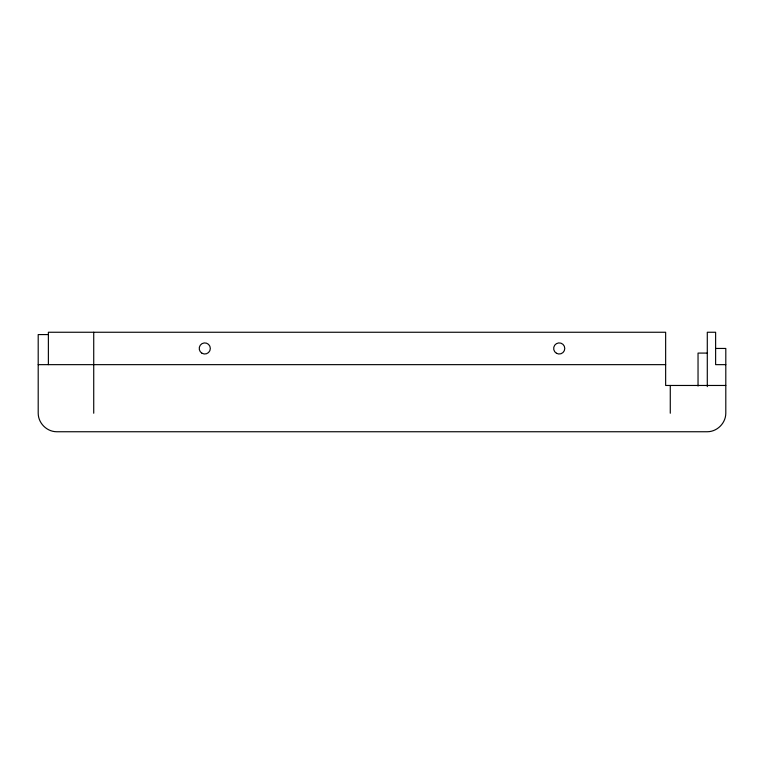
<?xml version="1.0" encoding="UTF-8"?>
<svg xmlns="http://www.w3.org/2000/svg" width="764" height="764" viewBox="0 0 764 764"><rect width="100%" height="100%" fill="white"/><g stroke="black" fill="none" stroke-linecap="round" stroke-linejoin="round"><path stroke-width="1.15" d="M48.38 334.575L38.2 334.575L38.2 413.238C38.229 423.151 46.795 431.717 56.708 431.746L707.292 431.746C717.205 431.717 725.771 423.151 725.8 413.238L725.8 348.451L715.62 348.451M707.292 353.083L698.038 353.083L698.038 386.059M38.2 364.648L665.645 364.648M725.8 364.648L715.62 364.648L715.62 332.254L707.292 332.254L707.292 386.632M725.8 385.467L665.645 385.467L665.645 332.254L48.38 332.254L48.38 364.648M670.276 385.467L670.276 413.238M93.724 332.254L93.724 413.238M202.002 353.264A5.549 5.549 0 0 0 210.329 348.451A5.549 5.549 0 0 0 202.002 343.647A5.549 5.549 0 0 0 202.002 353.264M556.44 353.264A5.549 5.549 0 0 0 564.777 348.451A5.549 5.549 0 0 0 556.44 343.647A5.549 5.549 0 0 0 556.44 353.264"/></g></svg>
